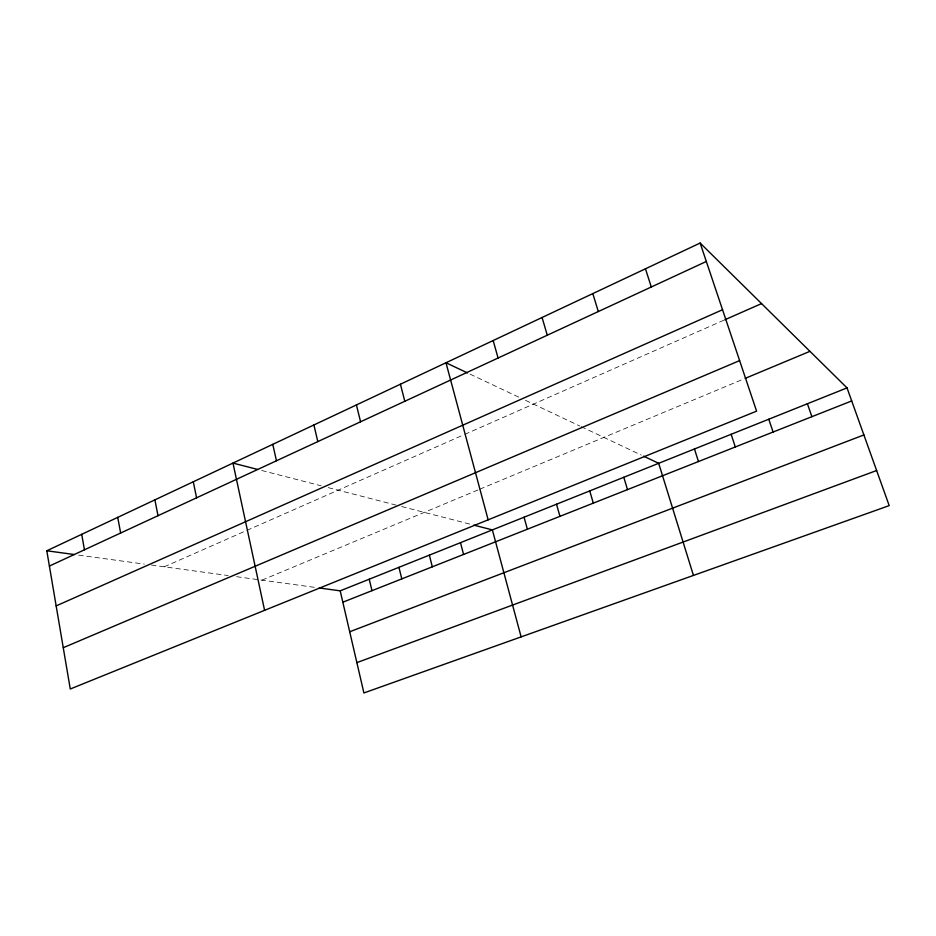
<?xml version="1.0" encoding="UTF-8"?>
<svg xmlns="http://www.w3.org/2000/svg" width="936" height="936" viewBox="0 0 936 936"><rect width="100%" height="100%" fill="white"/><g stroke="black" fill="none" stroke-linecap="round" stroke-linejoin="round"><path stroke-width="0.7" stroke-dasharray="4.68 3.51" d="M164.221 566.818L245.524 530.981M246.858 530.396L463.484 434.947M464.771 434.374L724.756 319.808M261.975 580.156L478.495 489.739M479.84 489.177L743.827 378.94M78.659 555.13L144.343 564.092M151.445 565.063L228.185 575.546M236.574 576.693L315.128 587.422M261.682 470.48L321.188 485.807M328.243 487.633L396.115 505.112M401.696 506.551L471.019 524.406M470.036 374.131L520.24 397.858M525.529 400.362L579.899 426.067M581.209 426.687L641.16 455.025"/><path stroke-width="1.4" d="M700.14 243.044L756.592 411.15L70.27 689.001L46.8 550.777L700.14 243.044L847.033 387.89L889.2 505.615L363.905 692.956L340.201 590.838L319.211 587.972M49.397 566.058L706.329 261.472M56.16 605.908L722.533 309.734M724.756 319.808L761.553 303.592M63.262 647.7L739.627 360.606M745.15 378.39L809.956 351.328M340.201 590.838L847.033 387.89M342.845 602.199L851.713 400.936M349.701 631.765L863.893 434.936M356.862 662.618L876.634 470.527M46.8 550.777L74.318 554.533M257.587 469.427L232.97 463.086L264.596 610.33M473.791 525.119L492.371 529.905L521.13 636.889M467.509 372.938L445.981 362.758L488.147 519.831M643.582 456.171L658.687 463.308L693.447 575.429M807.394 403.767L811.898 416.684M768.784 419.223L773.113 432.022M731.145 434.292L735.31 446.975M645.454 268.796L651.292 286.989M694.465 448.987L698.467 461.542M592.804 293.6L598.315 311.548M623.797 477.278L627.506 489.61M542.073 317.491L547.279 335.217M589.738 490.92L593.319 503.135M556.51 504.223L559.95 516.333M493.167 340.529L498.081 358.02M524.066 517.222L527.377 529.214M460.489 542.681L463.566 554.451M400.432 384.216L404.808 401.263M429.355 555.142L432.315 566.818M398.947 567.321L401.801 578.893M356.429 404.937L360.571 421.785M369.24 579.22L371.978 590.674M313.899 424.967L317.807 441.605M272.774 444.343L276.459 460.781M193.296 481.783L196.583 497.812M154.896 499.859L157.997 515.701M117.725 517.374L120.639 533.017M81.701 534.339L84.462 549.795"/></g></svg>
